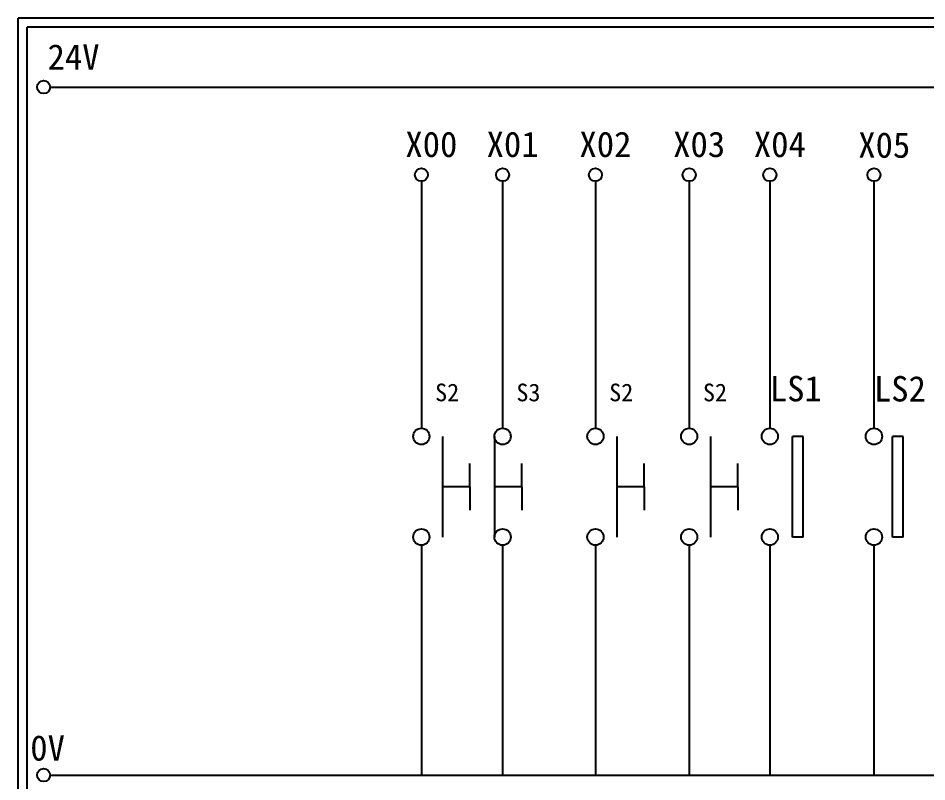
# Model space of a CAD drawing. Extents: x 275 to 562, y 265 to 469.
# Drawn here: x 274.9 to 403.3, y 361 to 468.9 of the extents above; entities that cross this region are included whole.
import ezdxf

# ---------------------------------------------------------------- set-up
doc = ezdxf.new("R2010")
doc.units = 0
doc.layers.get('0').update_dxf_attribs({"linetype": 'CONTINUOUS'})
doc.layers.add('圖框層', color=7, linetype='CONTINUOUS')
doc.layers.add('標尺寸層', color=3, linetype='CONTINUOUS')
doc.styles.add('STSL', font='KAIU.TTF')

msp = doc.modelspace()

# ---------------------------------------------------------------- linework, layer by layer
for p, q in [((385.82, 409.78), (384.32, 409.78)), ((399.95, 409.78), (398.45, 409.78)), ((338.75, 402.67), (338.75, 405.98)), ((346.08, 402.67), (346.08, 405.98)), ((363.35, 402.67), (363.35, 405.98)), ((376.6, 402.67), (376.6, 405.98)), ((338.75, 402.67), (338.75, 399.36)), ((346.08, 402.67), (346.08, 399.36)), ((363.35, 402.67), (363.35, 399.36)), ((376.6, 402.67), (376.6, 399.36)), ((385.82, 395.55), (384.32, 395.55)), ((399.95, 395.55), (398.45, 395.55))]:
    msp.add_line(p, q)
at = {"layer": '圖框層', "color": 7}
for p, q in [((561.9, 468.91), (274.9, 468.91)), ((274.9, 264.95), (274.9, 468.91)), ((560.65, 467.66), (276.15, 467.66)), ((276.15, 266.2), (276.15, 467.66))]:
    msp.add_line(p, q, dxfattribs=at)
at = {"layer": '標尺寸層', "color": 7}
for p, q in [((279.42, 459.17), (557.02, 459.17)), ((331.88, 445.86), (331.88, 410.94)), ((343.36, 445.86), (343.36, 410.94)), ((356.48, 445.86), (356.48, 410.94)), ((369.73, 445.86), (369.73, 410.94)), ((381.13, 445.86), (381.13, 410.94)), ((395.84, 445.86), (395.84, 410.93)), ((334.88, 409.79), (334.88, 395.56)), ((342.21, 409.79), (342.21, 395.56)), ((359.49, 409.79), (359.49, 395.56)), ((372.73, 409.79), (372.73, 395.56)), ((384.32, 395.55), (384.32, 409.78)), ((385.82, 395.55), (385.82, 409.78)), ((398.45, 395.55), (398.45, 409.78)), ((399.95, 395.55), (399.95, 409.78)), ((338.75, 402.67), (334.88, 402.67)), ((346.08, 402.67), (342.21, 402.67)), ((363.35, 402.67), (359.49, 402.67)), ((376.6, 402.67), (372.73, 402.67)), ((331.88, 394.41), (331.88, 361.9)), ((343.36, 394.41), (343.36, 361.9)), ((356.48, 394.41), (356.48, 361.9)), ((369.73, 394.41), (369.73, 361.9)), ((381.13, 394.41), (381.13, 361.9)), ((395.84, 394.41), (395.84, 361.9)), ((395.84, 394.4), (395.84, 361.9)), ((279.63, 361.9), (557.5, 361.9))]:
    msp.add_line(p, q, dxfattribs=at)
for centre, radius in [((278.5, 459.17), 0.92), ((331.88, 446.78), 0.92), ((343.36, 446.78), 0.92), ((356.48, 446.78), 0.92), ((369.73, 446.78), 0.92), ((381.13, 446.78), 0.92), ((381.13, 446.78), 0.92), ((395.84, 446.78), 0.92), ((331.88, 409.79), 1.15), ((343.36, 409.79), 1.15), ((356.48, 409.79), 1.15), ((369.73, 409.79), 1.15), ((381.13, 409.79), 1.15), ((395.84, 409.78), 1.15), ((331.88, 395.56), 1.15), ((343.36, 395.56), 1.15), ((356.48, 395.56), 1.15), ((369.73, 395.56), 1.15), ((381.13, 395.56), 1.15), ((395.84, 395.55), 1.15), ((278.5, 361.9), 0.92)]:
    msp.add_circle(centre, radius, dxfattribs=at)

# ---------------------------------------------------------------- texts
at = {"layer": '圖框層', "color": 4, "style": 'STSL'}
for s, height, p in [('24V', 3.6, (279.05, 461.63)), ('X00', 3.6, (329.62, 449.28)), ('X01', 3.6, (341.1, 449.28)), ('X02', 3.6, (354.22, 449.28)), ('X03', 3.6, (367.47, 449.28)), ('X04', 3.6, (378.87, 449.28)), ('X05', 3.6, (393.63, 449.18)), ('LS1', 3.6, (381.13, 414.74)), ('LS2', 3.6, (395.84, 414.72)), ('S2', 2.5, (333.83, 414.75)), ('S3', 2.5, (345.31, 414.75)), ('S2', 2.5, (358.43, 414.75)), ('S2', 2.5, (371.68, 414.75)), ('0V', 3.6, (276.61, 363.95))]:
    msp.add_text(s, height=height, dxfattribs=at).set_placement(p)

doc.saveas('drawing.dxf')
